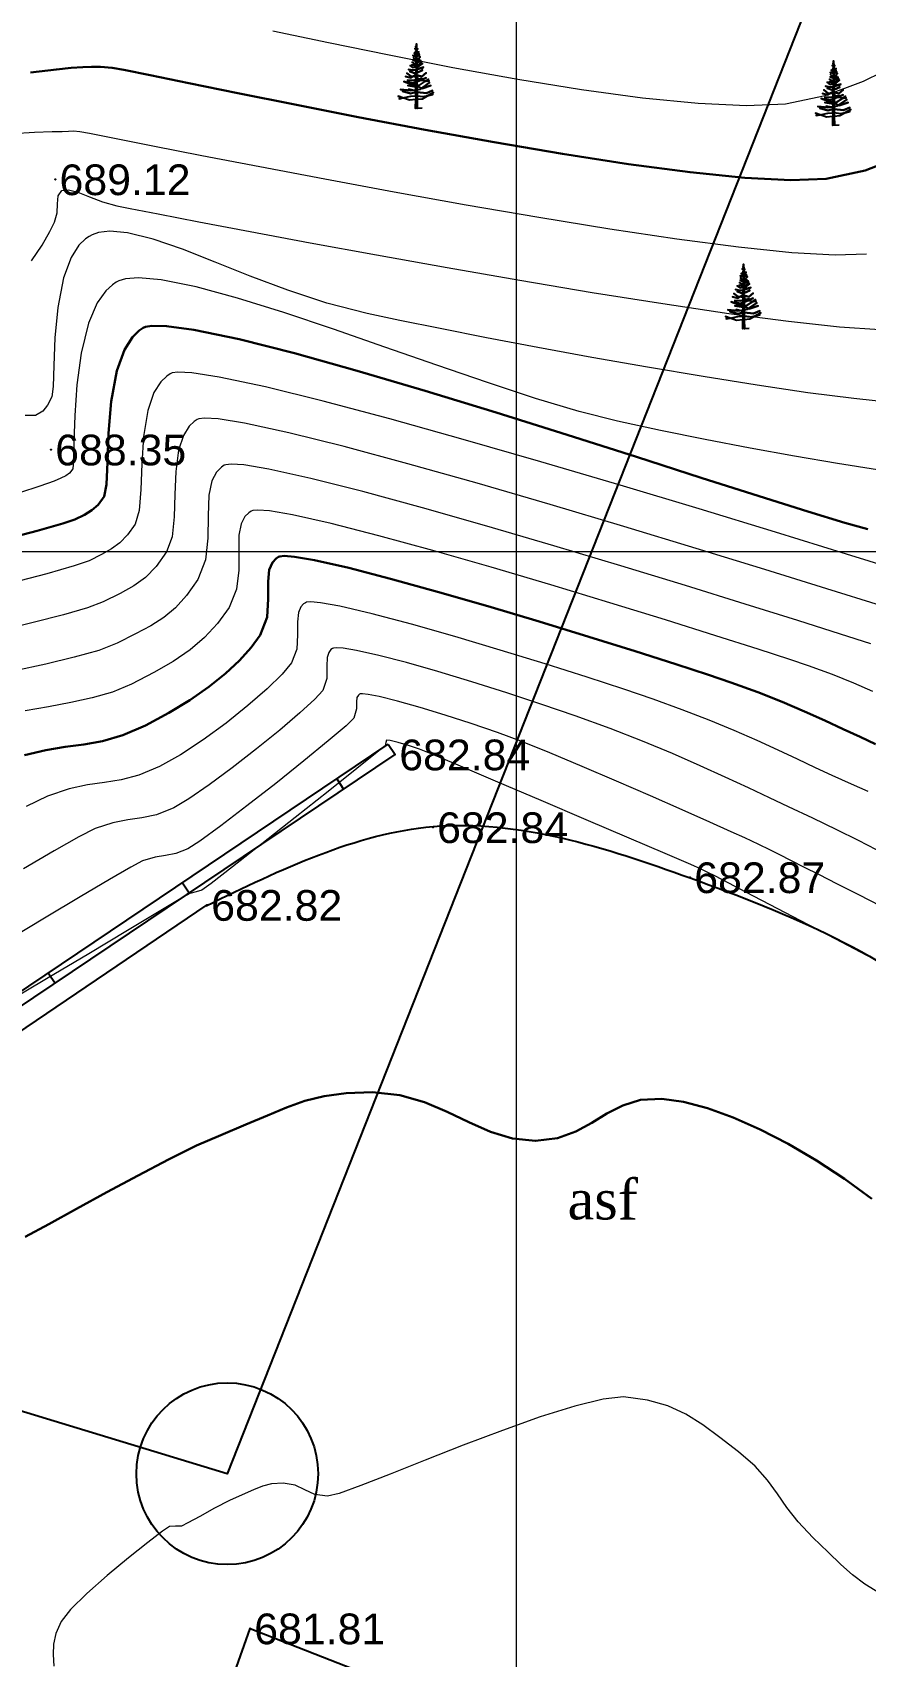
# Model space of a CAD drawing. Header units: feet. Extents: x 3381 to 1374491, y 675186 to 8751562.
# Drawn here: x 675303.6 to 675330.8, y 4375838 to 4375891 of the extents above; entities that cross this region are included whole.
import ezdxf

# ---------------------------------------------------------------- set-up
doc = ezdxf.new("R2010")
doc.units = ezdxf.units.FT
doc.header["$MEASUREMENT"] = 0
doc.header["$PDMODE"] = 34
doc.header["$PDSIZE"] = 0.01
doc.layers.get('0').update_dxf_attribs({"linetype": 'CONTINUOUS'})
for name, color, linetype in [('0_Point_Height', 2, 'CONTINUOUS'), ('0_Point_Point', 7, 'CONTINUOUS'), ('Aqaclar', 3, 'CONTINUOUS'), ('Yazilar', 7, 'CONTINUOUS')]:
    doc.layers.add(name, color=color, linetype=linetype)
for name, color, linetype, lineweight in [('ANA HORIZONTAL', 24, 'CONTINUOUS', 30), ('HORIZANTAL', 24, 'CONTINUOUS', 13), ('km setka', 170, 'CONTINUOUS', 15)]:
    doc.layers.add(name, color=color, linetype=linetype, lineweight=lineweight)
doc.styles.get("Standard").update_dxf_attribs({"font": 'arial.ttf', "height": 2.5})

msp = doc.modelspace()

# ---------------------------------------------------------------- linework, layer by layer
at = {"linetype": 'Continuous'}
for p, q in [((675298.835, 4375856.739, 682.77), (675315.248, 4375867.774, 682.842)), ((675299.058, 4375856.407, 682.77), (675315.471, 4375867.442, 682.842)), ((675315.248, 4375867.774, 682.842), (675315.471, 4375867.442, 682.842)), ((675313.571, 4375866.646, 682.839), (675313.794, 4375866.315, 682.839)), ((675308.536, 4375863.261), (675308.76, 4375862.93)), ((675304.164, 4375860.322), (675304.388, 4375859.99))]:
    msp.add_line(p, q, dxfattribs=at)
at = {"color": 30, "linetype": 'Continuous'}
msp.add_line((675298.113, 4375854.944, 682.709), (675309.34, 4375862.537, 682.82), dxfattribs=at)
msp.add_lwpolyline([(675218, 4375872), (675261, 4375956), (675342, 4375925), (675310, 4375844)], close=True)
at = {"color": 30, "linetype": 'Continuous', "elevation": 684.227}
msp.add_lwpolyline([(675176.433, 4375868.66), (675200.389, 4375863.079), (675222.519, 4375857.323), (675241.458, 4375852.749), (675253.256, 4375849.751), (675294.214, 4375839.558), (675309.726, 4375836.065), (675310.742, 4375838.956), (675321.424, 4375834.774), (675333.859, 4375828.754), (675354.573, 4375815.951)], dxfattribs=at)
msp.add_circle((675310, 4375844), 2.961)
at = {"linetype": 'Continuous'}
msp.add_open_spline([(675269.972, 4376077.97), (675271.793, 4376074.5), (675278.099, 4376062.482), (675287.996, 4376044.5), (675301.991, 4376025.236), (675312.762, 4376005.038), (675323.725, 4375987.152), (675332.853, 4375969.749), (675346.268, 4375951.228), (675362.867, 4375936.939), (675374.402, 4375922.102), (675382.333, 4375911.619), (675393.651, 4375899.701), (675401.9, 4375889.009), (675406.344, 4375883.249)], degree=3, knots=[0, 0, 0, 0, 11.75951, 40.72321, 61.46233, 83.054979, 109.290717, 124.392744, 141.962718, 177.533008, 189.558821, 198.276488, 216.955448, 238.768866, 238.768866, 238.768866, 238.768866], dxfattribs=at)
at = {"color": 30, "linetype": 'Continuous'}
msp.add_open_spline([(675309.312, 4375862.512), (675311.748, 4375863.695), (675316.842, 4375866.167), (675325.708, 4375863.343), (675332.979, 4375860.316), (675337.348, 4375855.067), (675338.299, 4375849.411), (675338.421, 4375845.431), (675338.495, 4375843.017)], degree=3, knots=[0, 0, 0, 0, 7.836941, 16.383664, 26.472949, 31.316468, 36.03358, 43.306752, 43.306752, 43.306752, 43.306752], dxfattribs=at)
at = {"layer": '0_Point_Point'}
for p in [(675304.394, 4375886.189, 689.123), (675304.254, 4375877.381, 688.349), (675315.471, 4375867.442, 682.842), (675316.705, 4375865.07, 682.839), (675325.088, 4375863.439, 682.871), (675309.34, 4375862.537, 682.82), (675310.742, 4375838.956, 681.814)]:
    msp.add_point(p, dxfattribs=at)
at = {"layer": 'ANA HORIZONTAL', "color": 16, "lineweight": 30}
for points, elevation in [([(675303.582, 4375889.672), (675304.428, 4375889.775), (675304.913, 4375889.825), (675305.287, 4375889.848), (675305.579, 4375889.858), (675305.872, 4375889.853), (675306.245, 4375889.829), (675306.63, 4375889.761), (675307.488, 4375889.587), (675308.75, 4375889.327), (675310.346, 4375889), (675312.208, 4375888.625), (675314.267, 4375888.22), (675316.452, 4375887.805), (675318.697, 4375887.399), (675320.93, 4375887.02), (675323.084, 4375886.688), (675325.09, 4375886.421), (675326.877, 4375886.239), (675328.378, 4375886.16), (675329.523, 4375886.203), (675330.802, 4375886.477), (675332.007, 4375886.949)], 690), ([(675330.881, 4375874.792), (675330.132, 4375874.992), (675328.926, 4375875.358), (675327.339, 4375875.859), (675325.451, 4375876.464), (675323.34, 4375877.141), (675321.085, 4375877.859), (675318.764, 4375878.587), (675316.455, 4375879.294), (675314.237, 4375879.949), (675312.188, 4375880.52), (675310.388, 4375880.976), (675308.913, 4375881.287), (675308.021, 4375881.409), (675307.546, 4375881.417), (675307.331, 4375881.378), (675307.256, 4375881.345), (675307.133, 4375881.261), (675306.915, 4375881.049), (675306.651, 4375880.634), (675306.4, 4375879.943), (675306.215, 4375878.944), (675306.129, 4375877.912), (675306.094, 4375876.97), (675306.061, 4375876.241), (675305.983, 4375875.849), (675305.787, 4375875.585), (675305.584, 4375875.403), (675305.343, 4375875.257), (675305.035, 4375875.102), (675304.638, 4375874.97), (675303.802, 4375874.735), (675302.641, 4375874.423)], 687.5), ([(675331.136, 4375867.781), (675330.634, 4375868.015), (675330.085, 4375868.273), (675329.483, 4375868.552), (675328.821, 4375868.847), (675328.094, 4375869.155), (675327.294, 4375869.471), (675326.416, 4375869.792), (675325.688, 4375870.038), (675324.626, 4375870.384), (675323.303, 4375870.806), (675321.791, 4375871.277), (675320.164, 4375871.775), (675318.495, 4375872.273), (675316.855, 4375872.747), (675315.319, 4375873.172), (675313.959, 4375873.522), (675312.848, 4375873.775), (675312.188, 4375873.888), (675311.85, 4375873.914), (675311.709, 4375873.9), (675311.665, 4375873.883), (675311.589, 4375873.83), (675311.472, 4375873.703), (675311.37, 4375873.464), (675311.328, 4375873.076), (675311.338, 4375872.514), (675311.296, 4375871.917), (675311.075, 4375871.337), (675310.781, 4375870.931), (675310.401, 4375870.51), (675309.94, 4375870.08), (675309.4, 4375869.647), (675308.784, 4375869.216), (675308.094, 4375868.795), (675307.335, 4375868.39), (675306.593, 4375868.073), (675305.933, 4375867.882), (675305.319, 4375867.769), (675304.713, 4375867.687), (675304.082, 4375867.586), (675303.387, 4375867.419)], 685), ([(675331.012, 4375852.963), (675330.119, 4375853.611), (675329.205, 4375854.209), (675328.287, 4375854.75), (675327.379, 4375855.221), (675326.498, 4375855.615), (675325.658, 4375855.92), (675324.876, 4375856.126), (675324.166, 4375856.224), (675323.473, 4375856.183), (675322.892, 4375856.003), (675322.377, 4375855.737), (675321.881, 4375855.435), (675321.359, 4375855.151), (675320.765, 4375854.937), (675320.053, 4375854.846), (675319.295, 4375854.923), (675318.579, 4375855.144), (675317.878, 4375855.453), (675317.169, 4375855.792), (675316.425, 4375856.106), (675315.621, 4375856.339), (675314.733, 4375856.433), (675313.88, 4375856.405), (675313.163, 4375856.309), (675312.531, 4375856.153), (675311.93, 4375855.941), (675311.307, 4375855.68), (675310.61, 4375855.377), (675309.786, 4375855.036), (675308.999, 4375854.693), (675308.083, 4375854.243), (675307.091, 4375853.725), (675306.075, 4375853.176), (675305.088, 4375852.633), (675304.184, 4375852.134), (675303.415, 4375851.716)], 682.5)]:
    msp.add_lwpolyline(points, dxfattribs=dict(at, elevation=elevation))
at = {"layer": 'Aqaclar', "color": 3}
for points in [[(675316.353, 4375888.506), (675316.141, 4375888.499), (675316.145, 4375888.793), (675315.937, 4375888.77), (675315.728, 4375888.845), (675315.577, 4375888.899), (675315.728, 4375888.845), (675315.602, 4375888.818), (675315.728, 4375888.845), (675315.981, 4375888.899), (675316.146, 4375888.906), (675316.145, 4375888.793), (675316.19, 4375888.798), (675316.194, 4375888.501), (675316.19, 4375888.798), (675316.367, 4375888.818), (675316.533, 4375888.912), (675316.701, 4375888.956), (675316.533, 4375888.912), (675316.727, 4375889.021), (675316.533, 4375888.912), (675316.392, 4375888.875), (675316.189, 4375888.905), (675316.19, 4375888.798), (675316.189, 4375888.905), (675316.171, 4375888.907), (675316.146, 4375888.906), (675316.148, 4375889.029), (675316.145, 4375889.029), (675315.975, 4375888.988), (675315.716, 4375889.061), (675315.975, 4375888.988), (675316.145, 4375889.029), (675316.148, 4375889.029), (675316.148, 4375889.075), (675316.139, 4375889.077), (675315.924, 4375889.126), (675316.054, 4375889.097), (675315.981, 4375889.086), (675315.653, 4375889.118), (675315.981, 4375889.086), (675316.054, 4375889.097), (675316.149, 4375889.111), (675316.148, 4375889.075), (675316.149, 4375889.111), (675316.186, 4375889.117), (675316.189, 4375888.905), (675316.187, 4375889.029), (675316.19, 4375889.029), (675316.493, 4375888.996), (675316.695, 4375889.086), (675316.493, 4375888.996), (675316.187, 4375889.029), (675316.186, 4375889.117), (675316.297, 4375889.134), (675316.594, 4375889.345), (675316.332, 4375889.159), (675316.354, 4375889.15), (675316.638, 4375889.248), (675316.354, 4375889.15), (675316.246, 4375889.191), (675316.185, 4375889.2), (675316.186, 4375889.117), (675316.185, 4375889.2), (675316.15, 4375889.206), (675316.149, 4375889.111), (675316.15, 4375889.206), (675315.886, 4375889.248), (675316.15, 4375889.206), (675316.151, 4375889.256), (675316.082, 4375889.256), (675315.76, 4375889.377), (675316.082, 4375889.256), (675316.151, 4375889.256), (675316.152, 4375889.358), (675316.063, 4375889.32), (675315.855, 4375889.369), (675316.063, 4375889.32), (675316.183, 4375889.372), (675316.184, 4375889.256), (675316.151, 4375889.256), (675316.184, 4375889.256), (675316.185, 4375889.2), (675316.184, 4375889.256), (675316.265, 4375889.256), (675316.464, 4375889.389), (675316.556, 4375889.45), (675316.464, 4375889.389), (675316.487, 4375889.385), (675316.581, 4375889.401), (675316.487, 4375889.385), (675316.329, 4375889.409), (675316.301, 4375889.422), (675316.183, 4375889.372), (675316.301, 4375889.422), (675316.48, 4375889.499), (675316.301, 4375889.422), (675316.24, 4375889.45), (675316.348, 4375889.474), (675316.24, 4375889.45), (675316.171, 4375889.482), (675316.182, 4375889.477), (675316.182, 4375889.437), (675316.24, 4375889.45), (675316.182, 4375889.437), (675316.183, 4375889.372), (675316.182, 4375889.437), (675316.153, 4375889.431), (675316.152, 4375889.358), (675316.153, 4375889.431), (675316.057, 4375889.409), (675315.88, 4375889.418), (675316.057, 4375889.409), (675316.153, 4375889.431), (675316.154, 4375889.523), (675316.209, 4375889.515), (675316.181, 4375889.519), (675316.182, 4375889.477), (675316.181, 4375889.519), (675316.154, 4375889.523), (675315.981, 4375889.547), (675315.849, 4375889.652), (675315.981, 4375889.547), (675316.045, 4375889.538), (675315.981, 4375889.499), (675315.811, 4375889.539), (675315.981, 4375889.499), (675316.045, 4375889.538), (675316.155, 4375889.606), (675316.154, 4375889.523), (675316.181, 4375889.519), (675316.18, 4375889.582), (675316.341, 4375889.539), (675316.48, 4375889.661), (675316.341, 4375889.539), (675316.18, 4375889.582), (675316.179, 4375889.663), (675316.367, 4375889.75), (675316.139, 4375889.644), (675315.956, 4375889.709), (675316.139, 4375889.644), (675316.156, 4375889.652), (675316.155, 4375889.606), (675316.157, 4375889.764), (675316.139, 4375889.758), (675316.051, 4375889.75), (675315.905, 4375889.774), (675316.051, 4375889.75), (675316.139, 4375889.758), (675316.157, 4375889.764), (675316.178, 4375889.771), (675316.179, 4375889.663), (675316.178, 4375889.771), (675316.398, 4375889.847), (675316.292, 4375889.81), (675316.367, 4375889.806), (675316.215, 4375889.814), (675316.101, 4375889.871), (675316.158, 4375889.843), (675316.157, 4375889.764), (675316.178, 4375889.771), (675316.177, 4375889.865), (675316.051, 4375889.831), (675315.962, 4375889.903), (675316.051, 4375889.831), (675316.158, 4375889.86), (675316.158, 4375889.843), (675316.158, 4375889.86), (675316.259, 4375889.887), (675316.36, 4375889.968), (675316.259, 4375889.887), (675316.177, 4375889.865), (675316.176, 4375889.906), (675316.209, 4375889.903), (675316.335, 4375890.017), (675316.209, 4375889.903), (675316.176, 4375889.906), (675316.159, 4375889.908), (675316.158, 4375889.86), (675316.159, 4375889.908), (675316.019, 4375889.92), (675316.159, 4375889.908), (675316.159, 4375889.923), (675316.032, 4375890.009), (675316.159, 4375889.923), (675316.16, 4375890.035), (675316.164, 4375890.033), (675316.051, 4375890.082), (675316.164, 4375890.033), (675316.272, 4375890.098), (675316.175, 4375890.039), (675316.176, 4375889.906), (675316.175, 4375889.973), (675316.316, 4375890.065), (675316.175, 4375889.973), (675316.174, 4375890.109), (675316.234, 4375890.122), (675316.291, 4375890.187), (675316.234, 4375890.122), (675316.174, 4375890.109), (675316.161, 4375890.107), (675316.16, 4375890.035), (675316.161, 4375890.107), (675316.12, 4375890.098), (675316.07, 4375890.163), (675316.12, 4375890.098), (675316.161, 4375890.107), (675316.162, 4375890.2), (675316.051, 4375890.227), (675316.183, 4375890.195), (675316.272, 4375890.244), (675316.183, 4375890.195), (675316.173, 4375890.198), (675316.174, 4375890.109), (675316.173, 4375890.198), (675316.172, 4375890.242), (675316.253, 4375890.284), (675316.172, 4375890.242), (675316.171, 4375890.314), (675316.202, 4375890.308), (675316.171, 4375890.314), (675316.12, 4375890.325), (675316.164, 4375890.316), (675316.162, 4375890.2), (675316.163, 4375890.244), (675316.12, 4375890.252), (675316.163, 4375890.244), (675316.163, 4375890.274), (675316.089, 4375890.3), (675316.163, 4375890.274), (675316.164, 4375890.316), (675316.164, 4375890.355), (675316.139, 4375890.365), (675316.171, 4375890.353), (675316.202, 4375890.341), (675316.228, 4375890.308), (675316.214, 4375890.325), (675316.246, 4375890.349), (675316.202, 4375890.316), (675316.214, 4375890.325), (675316.202, 4375890.341), (675316.171, 4375890.353), (675316.171, 4375890.314), (675316.171, 4375890.353), (675316.17, 4375890.415), (675316.209, 4375890.446), (675316.175, 4375890.419), (675316.196, 4375890.406), (675316.175, 4375890.419), (675316.165, 4375890.425), (675316.12, 4375890.454), (675316.165, 4375890.425), (675316.166, 4375890.485), (675316.139, 4375890.519), (675316.166, 4375890.485), (675316.168, 4375890.608), (675316.17, 4375890.422), (675316.17, 4375890.415), (675316.17, 4375890.422), (675316.165, 4375890.425), (675316.165, 4375890.411), (675316.17, 4375890.415), (675316.158, 4375890.406), (675316.165, 4375890.411), (675316.164, 4375890.355)], [(675329.953, 4375887.956), (675329.742, 4375887.948), (675329.745, 4375888.243), (675329.537, 4375888.219), (675329.328, 4375888.294), (675329.177, 4375888.349), (675329.328, 4375888.294), (675329.203, 4375888.268), (675329.328, 4375888.294), (675329.582, 4375888.349), (675329.747, 4375888.356), (675329.745, 4375888.243), (675329.791, 4375888.248), (675329.794, 4375887.95), (675329.791, 4375888.248), (675329.967, 4375888.268), (675330.133, 4375888.361), (675330.302, 4375888.405), (675330.133, 4375888.361), (675330.327, 4375888.47), (675330.133, 4375888.361), (675329.992, 4375888.324), (675329.789, 4375888.354), (675329.791, 4375888.248), (675329.789, 4375888.354), (675329.771, 4375888.357), (675329.747, 4375888.356), (675329.748, 4375888.478), (675329.746, 4375888.478), (675329.575, 4375888.438), (675329.316, 4375888.511), (675329.575, 4375888.438), (675329.746, 4375888.478), (675329.748, 4375888.478), (675329.749, 4375888.524), (675329.74, 4375888.527), (675329.525, 4375888.575), (675329.654, 4375888.546), (675329.582, 4375888.535), (675329.253, 4375888.567), (675329.582, 4375888.535), (675329.654, 4375888.546), (675329.749, 4375888.561), (675329.749, 4375888.524), (675329.749, 4375888.561), (675329.787, 4375888.566), (675329.789, 4375888.354), (675329.788, 4375888.479), (675329.79, 4375888.478), (675330.093, 4375888.446), (675330.295, 4375888.535), (675330.093, 4375888.446), (675329.788, 4375888.479), (675329.787, 4375888.566), (675329.897, 4375888.583), (675330.194, 4375888.794), (675329.932, 4375888.608), (675329.954, 4375888.6), (675330.239, 4375888.697), (675329.954, 4375888.6), (675329.847, 4375888.64), (675329.786, 4375888.65), (675329.787, 4375888.566), (675329.786, 4375888.65), (675329.75, 4375888.655), (675329.749, 4375888.561), (675329.75, 4375888.655), (675329.487, 4375888.697), (675329.75, 4375888.655), (675329.751, 4375888.705), (675329.683, 4375888.705), (675329.361, 4375888.826), (675329.683, 4375888.705), (675329.751, 4375888.705), (675329.752, 4375888.808), (675329.664, 4375888.77), (675329.455, 4375888.818), (675329.664, 4375888.77), (675329.783, 4375888.821), (675329.785, 4375888.705), (675329.751, 4375888.705), (675329.785, 4375888.705), (675329.786, 4375888.65), (675329.785, 4375888.705), (675329.866, 4375888.705), (675330.065, 4375888.838), (675330.156, 4375888.899), (675330.065, 4375888.838), (675330.087, 4375888.834), (675330.182, 4375888.851), (675330.087, 4375888.834), (675329.929, 4375888.859), (675329.902, 4375888.871), (675329.783, 4375888.821), (675329.902, 4375888.871), (675330.081, 4375888.948), (675329.902, 4375888.871), (675329.841, 4375888.9), (675329.948, 4375888.924), (675329.841, 4375888.9), (675329.771, 4375888.932), (675329.782, 4375888.927), (675329.783, 4375888.887), (675329.841, 4375888.9), (675329.783, 4375888.887), (675329.783, 4375888.821), (675329.783, 4375888.887), (675329.753, 4375888.88), (675329.752, 4375888.808), (675329.753, 4375888.88), (675329.657, 4375888.859), (675329.481, 4375888.867), (675329.657, 4375888.859), (675329.753, 4375888.88), (675329.754, 4375888.972), (675329.809, 4375888.964), (675329.782, 4375888.968), (675329.782, 4375888.927), (675329.782, 4375888.968), (675329.754, 4375888.972), (675329.582, 4375888.996), (675329.449, 4375889.102), (675329.582, 4375888.996), (675329.646, 4375888.987), (675329.582, 4375888.948), (675329.411, 4375888.988), (675329.582, 4375888.948), (675329.646, 4375888.987), (675329.755, 4375889.055), (675329.754, 4375888.972), (675329.782, 4375888.968), (675329.781, 4375889.032), (675329.942, 4375888.988), (675330.081, 4375889.11), (675329.942, 4375888.988), (675329.781, 4375889.032), (675329.78, 4375889.112), (675329.967, 4375889.199), (675329.74, 4375889.094), (675329.556, 4375889.158), (675329.74, 4375889.094), (675329.756, 4375889.101), (675329.755, 4375889.055), (675329.757, 4375889.213), (675329.74, 4375889.207), (675329.651, 4375889.199), (675329.506, 4375889.223), (675329.651, 4375889.199), (675329.74, 4375889.207), (675329.757, 4375889.213), (675329.778, 4375889.22), (675329.78, 4375889.112), (675329.778, 4375889.22), (675329.999, 4375889.296), (675329.892, 4375889.26), (675329.967, 4375889.256), (675329.815, 4375889.264), (675329.702, 4375889.32), (675329.758, 4375889.292), (675329.757, 4375889.213), (675329.778, 4375889.22), (675329.777, 4375889.314), (675329.651, 4375889.28), (675329.563, 4375889.353), (675329.651, 4375889.28), (675329.759, 4375889.309), (675329.758, 4375889.292), (675329.759, 4375889.309), (675329.86, 4375889.337), (675329.961, 4375889.417), (675329.86, 4375889.337), (675329.777, 4375889.314), (675329.777, 4375889.355), (675329.809, 4375889.353), (675329.935, 4375889.466), (675329.809, 4375889.353), (675329.777, 4375889.355), (675329.759, 4375889.357), (675329.759, 4375889.309), (675329.759, 4375889.357), (675329.62, 4375889.369), (675329.759, 4375889.357), (675329.759, 4375889.373), (675329.632, 4375889.458), (675329.759, 4375889.373), (675329.761, 4375889.484), (675329.765, 4375889.482), (675329.651, 4375889.531), (675329.765, 4375889.482), (675329.872, 4375889.547), (675329.775, 4375889.488), (675329.777, 4375889.355), (675329.776, 4375889.422), (675329.916, 4375889.515), (675329.776, 4375889.422), (675329.774, 4375889.559), (675329.834, 4375889.571), (675329.891, 4375889.636), (675329.834, 4375889.571), (675329.774, 4375889.559), (675329.762, 4375889.556), (675329.761, 4375889.484), (675329.762, 4375889.556), (675329.721, 4375889.547), (675329.67, 4375889.612), (675329.721, 4375889.547), (675329.762, 4375889.556), (675329.763, 4375889.649), (675329.651, 4375889.677), (675329.784, 4375889.644), (675329.872, 4375889.693), (675329.784, 4375889.644), (675329.773, 4375889.647), (675329.774, 4375889.559), (675329.773, 4375889.647), (675329.773, 4375889.691), (675329.853, 4375889.733), (675329.773, 4375889.691), (675329.772, 4375889.764), (675329.803, 4375889.758), (675329.772, 4375889.764), (675329.721, 4375889.774), (675329.764, 4375889.765), (675329.763, 4375889.649), (675329.763, 4375889.693), (675329.721, 4375889.701), (675329.763, 4375889.693), (675329.764, 4375889.723), (675329.689, 4375889.75), (675329.764, 4375889.723), (675329.764, 4375889.765), (675329.765, 4375889.805), (675329.74, 4375889.814), (675329.771, 4375889.802), (675329.803, 4375889.79), (675329.828, 4375889.758), (675329.815, 4375889.775), (675329.847, 4375889.798), (675329.803, 4375889.766), (675329.815, 4375889.775), (675329.803, 4375889.79), (675329.771, 4375889.802), (675329.772, 4375889.764), (675329.771, 4375889.802), (675329.77, 4375889.864), (675329.809, 4375889.895), (675329.775, 4375889.868), (675329.796, 4375889.855), (675329.775, 4375889.868), (675329.766, 4375889.874), (675329.721, 4375889.903), (675329.766, 4375889.874), (675329.766, 4375889.934), (675329.74, 4375889.968), (675329.766, 4375889.934), (675329.768, 4375890.057), (675329.77, 4375889.872), (675329.77, 4375889.864), (675329.77, 4375889.872), (675329.766, 4375889.874), (675329.765, 4375889.86), (675329.77, 4375889.864), (675329.758, 4375889.855), (675329.765, 4375889.86), (675329.765, 4375889.805)], [(675327.019, 4375881.326), (675326.807, 4375881.319), (675326.811, 4375881.613), (675326.603, 4375881.589), (675326.394, 4375881.665), (675326.243, 4375881.719), (675326.394, 4375881.665), (675326.268, 4375881.638), (675326.394, 4375881.665), (675326.647, 4375881.719), (675326.812, 4375881.726), (675326.811, 4375881.613), (675326.856, 4375881.618), (675326.86, 4375881.32), (675326.856, 4375881.618), (675327.033, 4375881.638), (675327.199, 4375881.732), (675327.367, 4375881.776), (675327.199, 4375881.732), (675327.393, 4375881.841), (675327.199, 4375881.732), (675327.058, 4375881.695), (675326.855, 4375881.724), (675326.856, 4375881.618), (675326.855, 4375881.724), (675326.837, 4375881.727), (675326.812, 4375881.726), (675326.814, 4375881.849), (675326.812, 4375881.849), (675326.641, 4375881.808), (675326.382, 4375881.881), (675326.641, 4375881.808), (675326.812, 4375881.849), (675326.814, 4375881.849), (675326.815, 4375881.895), (675326.805, 4375881.897), (675326.59, 4375881.946), (675326.72, 4375881.917), (675326.647, 4375881.905), (675326.319, 4375881.938), (675326.647, 4375881.905), (675326.72, 4375881.917), (675326.815, 4375881.931), (675326.815, 4375881.895), (675326.815, 4375881.931), (675326.852, 4375881.937), (675326.855, 4375881.724), (675326.853, 4375881.849), (675326.856, 4375881.849), (675327.159, 4375881.816), (675327.361, 4375881.905), (675327.159, 4375881.816), (675326.853, 4375881.849), (675326.852, 4375881.937), (675326.963, 4375881.954), (675327.26, 4375882.164), (675326.998, 4375881.978), (675327.02, 4375881.97), (675327.304, 4375882.067), (675327.02, 4375881.97), (675326.913, 4375882.011), (675326.851, 4375882.02), (675326.852, 4375881.937), (675326.851, 4375882.02), (675326.816, 4375882.026), (675326.815, 4375881.931), (675326.816, 4375882.026), (675326.553, 4375882.067), (675326.816, 4375882.026), (675326.817, 4375882.075), (675326.748, 4375882.075), (675326.426, 4375882.197), (675326.748, 4375882.075), (675326.817, 4375882.075), (675326.818, 4375882.178), (675326.729, 4375882.14), (675326.521, 4375882.189), (675326.729, 4375882.14), (675326.849, 4375882.191), (675326.851, 4375882.075), (675326.817, 4375882.075), (675326.851, 4375882.075), (675326.851, 4375882.02), (675326.851, 4375882.075), (675326.932, 4375882.075), (675327.13, 4375882.208), (675327.222, 4375882.27), (675327.13, 4375882.208), (675327.153, 4375882.205), (675327.247, 4375882.221), (675327.153, 4375882.205), (675326.995, 4375882.229), (675326.967, 4375882.242), (675326.849, 4375882.191), (675326.967, 4375882.242), (675327.146, 4375882.318), (675326.967, 4375882.242), (675326.906, 4375882.27), (675327.014, 4375882.294), (675326.906, 4375882.27), (675326.837, 4375882.302), (675326.848, 4375882.297), (675326.848, 4375882.257), (675326.906, 4375882.27), (675326.848, 4375882.257), (675326.849, 4375882.191), (675326.848, 4375882.257), (675326.819, 4375882.251), (675326.818, 4375882.178), (675326.819, 4375882.251), (675326.723, 4375882.229), (675326.546, 4375882.237), (675326.723, 4375882.229), (675326.819, 4375882.251), (675326.82, 4375882.342), (675326.875, 4375882.335), (675326.847, 4375882.338), (675326.848, 4375882.297), (675326.847, 4375882.338), (675326.82, 4375882.342), (675326.647, 4375882.367), (675326.515, 4375882.472), (675326.647, 4375882.367), (675326.711, 4375882.358), (675326.647, 4375882.318), (675326.477, 4375882.359), (675326.647, 4375882.318), (675326.711, 4375882.358), (675326.821, 4375882.426), (675326.82, 4375882.342), (675326.847, 4375882.338), (675326.847, 4375882.402), (675327.007, 4375882.359), (675327.146, 4375882.48), (675327.007, 4375882.359), (675326.847, 4375882.402), (675326.845, 4375882.483), (675327.033, 4375882.569), (675326.805, 4375882.464), (675326.622, 4375882.529), (675326.805, 4375882.464), (675326.822, 4375882.472), (675326.821, 4375882.426), (675326.823, 4375882.584), (675326.805, 4375882.577), (675326.717, 4375882.569), (675326.572, 4375882.594), (675326.717, 4375882.569), (675326.805, 4375882.577), (675326.823, 4375882.584), (675326.844, 4375882.591), (675326.845, 4375882.483), (675326.844, 4375882.591), (675327.064, 4375882.667), (675326.958, 4375882.63), (675327.033, 4375882.626), (675326.881, 4375882.634), (675326.767, 4375882.691), (675326.824, 4375882.662), (675326.823, 4375882.584), (675326.844, 4375882.591), (675326.843, 4375882.685), (675326.717, 4375882.65), (675326.628, 4375882.723), (675326.717, 4375882.65), (675326.824, 4375882.68), (675326.824, 4375882.662), (675326.824, 4375882.68), (675326.925, 4375882.707), (675327.026, 4375882.788), (675326.925, 4375882.707), (675326.843, 4375882.685), (675326.842, 4375882.726), (675326.875, 4375882.723), (675327.001, 4375882.837), (675326.875, 4375882.723), (675326.842, 4375882.726), (675326.825, 4375882.727), (675326.824, 4375882.68), (675326.825, 4375882.727), (675326.685, 4375882.739), (675326.825, 4375882.727), (675326.825, 4375882.743), (675326.698, 4375882.828), (675326.825, 4375882.743), (675326.827, 4375882.855), (675326.831, 4375882.853), (675326.717, 4375882.901), (675326.831, 4375882.853), (675326.938, 4375882.918), (675326.841, 4375882.859), (675326.842, 4375882.726), (675326.842, 4375882.792), (675326.982, 4375882.885), (675326.842, 4375882.792), (675326.84, 4375882.929), (675326.9, 4375882.942), (675326.957, 4375883.007), (675326.9, 4375882.942), (675326.84, 4375882.929), (675326.827, 4375882.926), (675326.827, 4375882.855), (675326.827, 4375882.926), (675326.786, 4375882.918), (675326.736, 4375882.982), (675326.786, 4375882.918), (675326.827, 4375882.926), (675326.829, 4375883.02), (675326.717, 4375883.047), (675326.849, 4375883.015), (675326.938, 4375883.063), (675326.849, 4375883.015), (675326.839, 4375883.017), (675326.84, 4375882.929), (675326.839, 4375883.017), (675326.838, 4375883.062), (675326.919, 4375883.104), (675326.838, 4375883.062), (675326.837, 4375883.134), (675326.868, 4375883.128), (675326.837, 4375883.134), (675326.786, 4375883.144), (675326.83, 4375883.136), (675326.829, 4375883.02), (675326.829, 4375883.064), (675326.786, 4375883.071), (675326.829, 4375883.064), (675326.83, 4375883.094), (675326.755, 4375883.12), (675326.83, 4375883.094), (675326.83, 4375883.136), (675326.831, 4375883.175), (675326.805, 4375883.185), (675326.837, 4375883.173), (675326.868, 4375883.161), (675326.894, 4375883.128), (675326.88, 4375883.145), (675326.913, 4375883.169), (675326.868, 4375883.136), (675326.88, 4375883.145), (675326.868, 4375883.161), (675326.837, 4375883.173), (675326.837, 4375883.134), (675326.837, 4375883.173), (675326.836, 4375883.235), (675326.875, 4375883.266), (675326.841, 4375883.239), (675326.862, 4375883.225), (675326.841, 4375883.239), (675326.831, 4375883.245), (675326.786, 4375883.274), (675326.831, 4375883.245), (675326.832, 4375883.305), (675326.805, 4375883.339), (675326.832, 4375883.305), (675326.834, 4375883.427), (675326.836, 4375883.242), (675326.836, 4375883.235), (675326.836, 4375883.242), (675326.831, 4375883.245), (675326.831, 4375883.231), (675326.836, 4375883.235), (675326.824, 4375883.225), (675326.831, 4375883.231), (675326.831, 4375883.175)]]:
    msp.add_lwpolyline(points, dxfattribs=at)
at = {"layer": 'HORIZANTAL', "color": 16, "linetype": 'Continuous', "lineweight": 20}
for points, elevation in [([(675311.489, 4375891.028), (675313.297, 4375890.647), (675315.276, 4375890.243), (675317.356, 4375889.84), (675319.471, 4375889.459), (675321.553, 4375889.122), (675323.534, 4375888.851), (675325.348, 4375888.667), (675326.926, 4375888.592), (675328.201, 4375888.649), (675329.488, 4375888.918), (675330.746, 4375889.387), (675331.979, 4375890.001), (675333.188, 4375890.711), (675334.375, 4375891.462)], 690.5), ([(675303.005, 4375887.685), (675303.712, 4375887.732), (675304.293, 4375887.747), (675304.617, 4375887.752), (675304.822, 4375887.764), (675304.985, 4375887.766), (675305.19, 4375887.754), (675305.511, 4375887.694), (675306.327, 4375887.532), (675307.57, 4375887.286), (675309.172, 4375886.971), (675311.063, 4375886.605), (675313.176, 4375886.203), (675315.441, 4375885.784), (675317.791, 4375885.362), (675320.157, 4375884.955), (675322.47, 4375884.58), (675324.661, 4375884.253), (675326.663, 4375883.99), (675328.407, 4375883.809), (675329.823, 4375883.726), (675330.845, 4375883.757)], 689.5), ([(675303.623, 4375883.528), (675303.967, 4375884.048), (675304.218, 4375884.491), (675304.372, 4375884.789), (675304.458, 4375885.098), (675304.465, 4375885.395), (675304.485, 4375885.647), (675304.611, 4375885.822), (675304.827, 4375885.851), (675305.13, 4375885.769), (675305.504, 4375885.623), (675305.933, 4375885.46), (675306.401, 4375885.325), (675306.829, 4375885.239), (675307.742, 4375885.06), (675309.072, 4375884.804), (675310.749, 4375884.486), (675312.704, 4375884.121), (675314.866, 4375883.725), (675317.165, 4375883.314), (675319.533, 4375882.903), (675321.9, 4375882.506), (675324.195, 4375882.141), (675326.35, 4375881.821), (675328.294, 4375881.563), (675329.958, 4375881.382), (675331.272, 4375881.293)], 689), ([(675331.719, 4375878.908), (675330.425, 4375879.042), (675328.925, 4375879.236), (675327.271, 4375879.479), (675325.513, 4375879.759), (675323.701, 4375880.066), (675321.888, 4375880.387), (675320.122, 4375880.711), (675318.456, 4375881.028), (675316.94, 4375881.325), (675315.625, 4375881.591), (675314.561, 4375881.814), (675313.246, 4375882.155), (675311.97, 4375882.576), (675310.751, 4375883.036), (675309.604, 4375883.495), (675308.544, 4375883.911), (675307.587, 4375884.243), (675306.749, 4375884.451), (675306.175, 4375884.5), (675305.806, 4375884.455), (675305.591, 4375884.381), (675305.493, 4375884.33), (675305.376, 4375884.25), (675305.166, 4375884.046), (675304.909, 4375883.646), (675304.661, 4375882.978), (675304.471, 4375882.015), (675304.379, 4375881.023), (675304.343, 4375880.124), (675304.324, 4375879.442), (675304.281, 4375879.099), (675304.138, 4375878.832), (675303.982, 4375878.636), (675303.747, 4375878.493), (675303.41, 4375878.492)], 688.5), ([(675331.195, 4375876.721), (675329.89, 4375876.925), (675328.496, 4375877.164), (675327.046, 4375877.429), (675325.577, 4375877.713), (675324.124, 4375878.007), (675322.721, 4375878.303), (675321.475, 4375878.618), (675320.045, 4375879.048), (675318.479, 4375879.564), (675316.827, 4375880.133), (675315.138, 4375880.724), (675313.46, 4375881.306), (675311.842, 4375881.847), (675310.334, 4375882.316), (675308.984, 4375882.681), (675307.842, 4375882.91), (675307.11, 4375882.975), (675306.684, 4375882.944), (675306.464, 4375882.882), (675306.374, 4375882.837), (675306.255, 4375882.756), (675306.036, 4375882.554), (675305.759, 4375882.159), (675305.474, 4375881.497), (675305.233, 4375880.527), (675305.093, 4375879.492), (675305.025, 4375878.495), (675305, 4375877.638), (675304.99, 4375877.023), (675304.965, 4375876.751), (675304.857, 4375876.615), (675304.737, 4375876.527), (675304.575, 4375876.444), (675304.352, 4375876.354), (675303.884, 4375876.185), (675303.226, 4375875.967)], 688), ([(675332.264, 4375873.327), (675330.192, 4375873.973), (675327.874, 4375874.688), (675325.388, 4375875.446), (675322.81, 4375876.22), (675320.218, 4375876.986), (675317.689, 4375877.715), (675315.299, 4375878.381), (675313.126, 4375878.959), (675311.246, 4375879.421), (675309.737, 4375879.742), (675308.848, 4375879.879), (675308.393, 4375879.903), (675308.2, 4375879.878), (675308.138, 4375879.852), (675308.029, 4375879.778), (675307.837, 4375879.594), (675307.611, 4375879.24), (675307.407, 4375878.653), (675307.268, 4375877.803), (675307.211, 4375876.913), (675307.183, 4375876.077), (675307.13, 4375875.39), (675307.002, 4375874.946), (675306.751, 4375874.598), (675306.5, 4375874.343), (675306.224, 4375874.143), (675305.897, 4375873.961), (675305.495, 4375873.759), (675305.006, 4375873.587), (675304.116, 4375873.335), (675302.94, 4375873.027)], 687), ([(675331.296, 4375872.297), (675329.552, 4375872.844), (675327.524, 4375873.475), (675325.289, 4375874.161), (675322.929, 4375874.876), (675320.522, 4375875.592), (675318.147, 4375876.282), (675315.883, 4375876.92), (675313.811, 4375877.477), (675312.009, 4375877.927), (675310.557, 4375878.242), (675309.701, 4375878.379), (675309.263, 4375878.406), (675309.078, 4375878.384), (675309.02, 4375878.36), (675308.924, 4375878.296), (675308.76, 4375878.14), (675308.572, 4375877.845), (675308.413, 4375877.363), (675308.321, 4375876.662), (675308.293, 4375875.914), (675308.272, 4375875.185), (675308.2, 4375874.539), (675308.02, 4375874.044), (675307.677, 4375873.567), (675307.333, 4375873.216), (675306.954, 4375872.942), (675306.506, 4375872.693), (675305.955, 4375872.417), (675305.448, 4375872.225), (675304.66, 4375871.997), (675303.672, 4375871.745), (675302.562, 4375871.477)], 686.5), ([(675330.978, 4375871.05), (675329.989, 4375871.369), (675328.599, 4375871.81), (675326.89, 4375872.346), (675324.942, 4375872.949), (675322.835, 4375873.592), (675320.649, 4375874.248), (675318.465, 4375874.888), (675316.364, 4375875.485), (675314.425, 4375876.013), (675312.729, 4375876.442), (675311.356, 4375876.746), (675310.544, 4375876.88), (675310.13, 4375876.908), (675309.956, 4375876.889), (675309.902, 4375876.868), (675309.807, 4375876.803), (675309.652, 4375876.649), (675309.496, 4375876.363), (675309.396, 4375875.897), (675309.373, 4375875.223), (675309.371, 4375874.499), (675309.293, 4375873.786), (675309.039, 4375873.142), (675308.674, 4375872.623), (675308.314, 4375872.225), (675307.933, 4375871.908), (675307.506, 4375871.636), (675307.008, 4375871.371), (675306.415, 4375871.075), (675305.811, 4375870.837), (675305.014, 4375870.61), (675304.082, 4375870.389), (675303.077, 4375870.17)], 686), ([(675331.047, 4375869.501), (675330.424, 4375869.771), (675329.728, 4375870.051), (675328.952, 4375870.336), (675328.338, 4375870.542), (675327.304, 4375870.877), (675325.929, 4375871.315), (675324.292, 4375871.827), (675322.473, 4375872.388), (675320.548, 4375872.97), (675318.599, 4375873.546), (675316.703, 4375874.09), (675314.939, 4375874.574), (675313.386, 4375874.972), (675312.124, 4375875.256), (675311.375, 4375875.383), (675310.993, 4375875.411), (675310.833, 4375875.395), (675310.783, 4375875.375), (675310.704, 4375875.322), (675310.576, 4375875.196), (675310.451, 4375874.964), (675310.378, 4375874.591), (675310.372, 4375874.045), (675310.378, 4375873.446), (675310.303, 4375872.832), (675310.057, 4375872.239), (675309.68, 4375871.713), (675309.261, 4375871.258), (675308.786, 4375870.853), (675308.24, 4375870.478), (675307.608, 4375870.112), (675306.875, 4375869.732), (675306.259, 4375869.476), (675305.598, 4375869.284), (675304.899, 4375869.132), (675304.167, 4375868.999), (675303.41, 4375868.861)], 685.5), ([(675330.895, 4375866.233), (675330.352, 4375866.474), (675329.716, 4375866.761), (675329.175, 4375867.013), (675328.591, 4375867.288), (675327.959, 4375867.583), (675327.272, 4375867.895), (675326.526, 4375868.221), (675325.716, 4375868.557), (675324.835, 4375868.9), (675323.88, 4375869.247), (675322.933, 4375869.57), (675321.734, 4375869.961), (675320.363, 4375870.395), (675318.898, 4375870.846), (675317.418, 4375871.285), (675316.001, 4375871.688), (675314.727, 4375872.026), (675313.675, 4375872.274), (675313.044, 4375872.389), (675312.722, 4375872.418), (675312.588, 4375872.406), (675312.547, 4375872.391), (675312.488, 4375872.35), (675312.398, 4375872.252), (675312.32, 4375872.069), (675312.288, 4375871.77), (675312.295, 4375871.339), (675312.263, 4375870.88), (675312.094, 4375870.434), (675311.791, 4375870.062), (675311.302, 4375869.581), (675310.675, 4375869.034), (675309.962, 4375868.465), (675309.211, 4375867.915), (675308.472, 4375867.429), (675307.795, 4375867.047), (675307.12, 4375866.766), (675306.536, 4375866.613), (675305.993, 4375866.529), (675305.445, 4375866.453), (675304.843, 4375866.325), (675304.142, 4375866.083), (675303.44, 4375865.742)], 684.5), ([(675331.169, 4375864.34), (675330.578, 4375864.639), (675329.868, 4375864.991), (675329.09, 4375865.369), (675328.295, 4375865.741), (675327.675, 4375866.03), (675326.991, 4375866.353), (675326.238, 4375866.704), (675325.415, 4375867.078), (675324.518, 4375867.47), (675323.542, 4375867.875), (675322.486, 4375868.288), (675321.344, 4375868.703), (675320.253, 4375869.077), (675319.114, 4375869.451), (675317.97, 4375869.812), (675316.865, 4375870.146), (675315.842, 4375870.437), (675314.943, 4375870.673), (675314.213, 4375870.837), (675313.779, 4375870.909), (675313.555, 4375870.922), (675313.459, 4375870.911), (675313.429, 4375870.898), (675313.379, 4375870.862), (675313.307, 4375870.772), (675313.257, 4375870.6), (675313.25, 4375870.319), (675313.243, 4375869.924), (675313.112, 4375869.532), (675312.856, 4375869.246), (675312.366, 4375868.797), (675311.709, 4375868.239), (675310.952, 4375867.626), (675310.162, 4375867.011), (675309.405, 4375866.45), (675308.747, 4375865.997), (675308.255, 4375865.705), (675307.695, 4375865.48), (675307.216, 4375865.373), (675306.761, 4375865.311), (675306.271, 4375865.22), (675305.689, 4375865.028), (675305.163, 4375864.764), (675304.358, 4375864.307), (675303.359, 4375863.716)], 684), ([(675331.303, 4375862.502), (675330.589, 4375862.869), (675329.895, 4375863.221), (675329.285, 4375863.529), (675328.822, 4375863.763), (675328.374, 4375863.992), (675328.018, 4375864.173), (675327.691, 4375864.336), (675327.331, 4375864.51), (675326.875, 4375864.722), (675326.432, 4375864.923), (675325.729, 4375865.239), (675324.828, 4375865.639), (675323.793, 4375866.095), (675322.687, 4375866.576), (675321.573, 4375867.053), (675320.513, 4375867.496), (675319.57, 4375867.874), (675318.808, 4375868.159), (675317.956, 4375868.449), (675317.1, 4375868.726), (675316.285, 4375868.976), (675315.555, 4375869.183), (675314.953, 4375869.333), (675314.593, 4375869.403), (675314.41, 4375869.421), (675314.334, 4375869.415), (675314.311, 4375869.406), (675314.274, 4375869.378), (675314.228, 4375869.304), (675314.208, 4375869.16), (675314.21, 4375868.928), (675314.131, 4375868.63), (675313.871, 4375868.377), (675313.293, 4375867.886), (675312.495, 4375867.234), (675311.579, 4375866.502), (675310.642, 4375865.769), (675309.787, 4375865.115), (675309.111, 4375864.62), (675308.714, 4375864.363), (675308.32, 4375864.213), (675307.985, 4375864.153), (675307.646, 4375864.1), (675307.236, 4375863.972), (675306.86, 4375863.774), (675306.157, 4375863.367), (675305.209, 4375862.803), (675304.094, 4375862.135), (675302.893, 4375861.413)], 683.5), ([(675331.682, 4375860.461), (675330.458, 4375861.102), (675329.173, 4375861.774), (675327.948, 4375862.414), (675326.905, 4375862.958), (675326.166, 4375863.343), (675325.854, 4375863.505), (675325.712, 4375863.578), (675325.599, 4375863.634), (675325.454, 4375863.702), (675325.108, 4375863.853), (675324.277, 4375864.21), (675323.098, 4375864.716), (675321.706, 4375865.313), (675320.235, 4375865.942), (675318.821, 4375866.545), (675317.599, 4375867.064), (675316.705, 4375867.439), (675316.272, 4375867.614), (675315.91, 4375867.732), (675315.567, 4375867.832), (675315.307, 4375867.897), (675315.192, 4375867.914), (675315.169, 4375867.828), (675315.149, 4375867.727), (675314.892, 4375867.517), (675314.227, 4375866.986), (675313.289, 4375866.241), (675312.212, 4375865.389), (675311.128, 4375864.534), (675310.171, 4375863.783), (675309.475, 4375863.243), (675309.174, 4375863.02), (675308.981, 4375862.965), (675308.783, 4375862.917), (675308.49, 4375862.748), (675307.777, 4375862.322), (675306.743, 4375861.702), (675305.487, 4375860.95), (675304.108, 4375860.128), (675302.707, 4375859.297)], 683), ([(675331.26, 4375840.108), (675330.784, 4375840.396), (675330.383, 4375840.7), (675330.003, 4375841.042), (675329.591, 4375841.442), (675329.091, 4375841.921), (675328.611, 4375842.426), (675328.248, 4375842.897), (675327.938, 4375843.349), (675327.614, 4375843.794), (675327.212, 4375844.245), (675326.666, 4375844.718), (675326.062, 4375845.181), (675325.505, 4375845.59), (675324.953, 4375845.936), (675324.366, 4375846.209), (675323.703, 4375846.4), (675322.923, 4375846.501), (675322.256, 4375846.435), (675321.326, 4375846.205), (675320.206, 4375845.849), (675318.971, 4375845.409), (675317.695, 4375844.925), (675316.45, 4375844.438), (675315.311, 4375843.988), (675314.352, 4375843.615), (675313.646, 4375843.36), (675313.266, 4375843.264), (675312.856, 4375843.326), (675312.529, 4375843.474), (675312.211, 4375843.624), (675311.824, 4375843.695), (675311.444, 4375843.669), (675311.145, 4375843.592), (675310.85, 4375843.471), (675310.483, 4375843.316), (675310.073, 4375843.127), (675309.587, 4375842.872), (675309.107, 4375842.608), (675308.719, 4375842.396), (675308.506, 4375842.295), (675308.307, 4375842.294), (675308.117, 4375842.279), (675307.893, 4375842.125), (675307.414, 4375841.761), (675306.778, 4375841.256), (675306.08, 4375840.677), (675305.417, 4375840.092), (675304.885, 4375839.571), (675304.581, 4375839.18), (675304.415, 4375838.792), (675304.338, 4375838.446), (675304.323, 4375838.104), (675304.343, 4375837.725)], 682)]:
    msp.add_lwpolyline(points, dxfattribs=dict(at, elevation=elevation))
at = {"layer": 'km setka', "flags": 128}
for points in [[(675319.419, 4376155.847), (675319.419, 4375700.062)], [(675069.612, 4375874.058), (675546.772, 4375874.058)]]:
    msp.add_lwpolyline(points, dxfattribs=at)

# ---------------------------------------------------------------- texts
at = {"layer": '0_Point_Height', "color": 0}
for s, p in [('689.12', (675304.53, 4375885.675, 689.123)), ('688.35', (675304.39, 4375876.867, 688.349)), ('682.84', (675315.607, 4375866.928, 682.842)), ('682.84', (675316.841, 4375864.556, 682.839)), ('682.87', (675325.224, 4375862.925, 682.871)), ('682.82', (675309.476, 4375862.023, 682.82)), ('681.81', (675310.878, 4375838.442, 681.814))]:
    msp.add_text(s, height=1, dxfattribs=at).set_placement(p)
at = {"layer": 'Yazilar', "color": 30, "insert": (675321.099, 4375853.593), "char_height": 1.3, "width": 0.10588, "attachment_point": 1, "rotation": 359.7512}
msp.add_mtext('{\\fTimes New Roman|b0|i0|c0|p18;asf}', dxfattribs=at)

doc.saveas('drawing.dxf')
